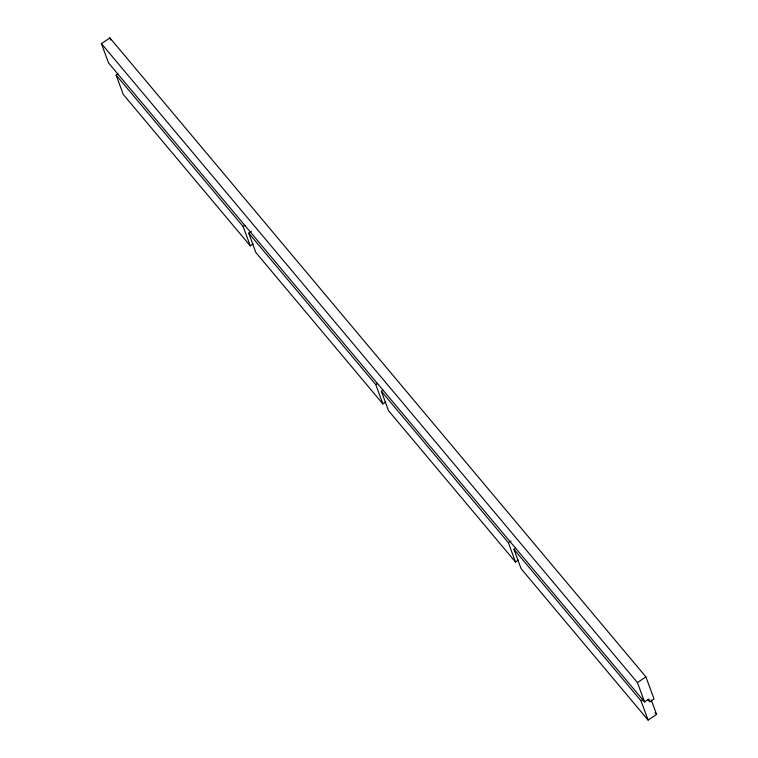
<?xml version="1.0" encoding="UTF-8"?>
<svg xmlns="http://www.w3.org/2000/svg" width="758" height="758" viewBox="0 0 758 758"><rect width="100%" height="100%" fill="white"/><g stroke="black" fill="none" stroke-linecap="round" stroke-linejoin="round"><path stroke-width="1.14" d="M649.805 701.823L648.791 699.065L644.546 701.917L108.527 62.923L101.411 43.604L109.901 37.9L645.92 676.894L654.05 698.971L649.805 701.823L647.711 699.331M253.096 243.943L250.273 245.848L123.241 94.418L116.135 75.099L117.831 73.952M250.273 245.848L243.166 226.528L244.862 225.382M385.708 402.034L382.885 403.929L255.853 252.499L248.747 233.18L251.296 231.474M382.885 403.929L375.769 384.609L377.475 383.472M518.32 560.115L515.487 562.019L388.466 410.59L381.359 391.27L383.055 390.124M515.487 562.019L508.381 542.7L510.93 540.985M651.302 700.051L656.589 714.396L648.099 720.1L521.078 568.671L513.971 549.351L515.667 548.214M644.546 701.917L637.44 682.598L645.92 676.894M648.099 720.1L640.993 700.78L643.542 699.065M101.411 43.604L637.44 682.598M655.064 712.586L656.589 714.396M116.135 75.099L243.166 226.528M248.747 233.18L375.769 384.609M381.359 391.27L508.381 542.7M513.971 549.351L640.993 700.78M109.901 37.9L110.706 40.108"/></g></svg>
